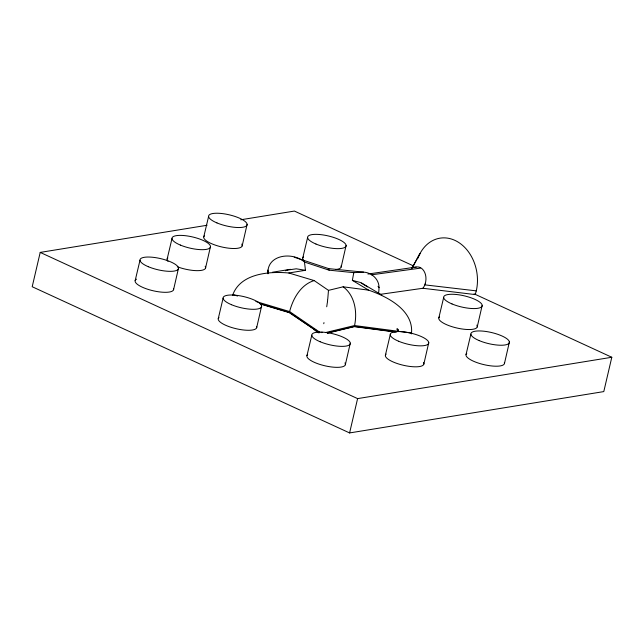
<?xml version="1.0" encoding="UTF-8"?>
<svg xmlns="http://www.w3.org/2000/svg" width="644" height="644" viewBox="0 0 644 644"><rect width="100%" height="100%" fill="white"/><g stroke="black" fill="none" stroke-linecap="round" stroke-linejoin="round"><path stroke-width="0.97" d="M363.562 272.13L353.789 272.654L329.052 270.166L328.762 268.637L363.562 272.13C371.668 272.541 379.131 279.246 379.018 287.618A13.202 10.248 -43.8 0 0 378.189 286.508L378.02 286.322M232.581 295.427C240.075 273.426 269.039 271.172 288.834 272.992L314.175 280.575L328.48 290.363L327.772 298.921M327.707 299.484L327.522 300.965M327.45 301.577L327.369 302.181M327.289 302.801L327.023 304.725M326.927 305.393L326.717 306.777M411.436 333.906C414.197 310.368 387.487 296.651 368.626 290.154L352.357 280.373L353.789 272.654M323.98 322.612L323.763 323.699M378.463 293.447L378.463 293.447A11.222 3.236 86.2 0 0 378.978 287.594M321.984 332.095L321.847 332.666M173.566 289.695L178.509 268.154M205.557 268.041L210.499 246.499M242.168 245.895L247.111 224.353M256.666 327.675L261.609 306.125M341.167 267.01L346.11 245.461M345.345 364.729L350.288 343.18M423.808 364.206L428.751 342.664M477.236 326.935L482.179 305.385M504.437 363.602L509.38 342.053M207.03 225.271L40.21 252.408L32.2 286.733L349.595 432.937L603.79 391.592L611.8 357.267L474.081 293.825M329.052 270.166L304.475 262.044C292.666 251.482 266.503 254.436 267.993 273.813M319.191 332.827C316.446 333.149 316.792 329.205 314.377 329.478L289.389 312.429C292.642 299.283 300.402 284.745 314.175 280.575M327.257 332.964L354.361 326.403C357.565 312.726 355.118 295.612 343.163 286.805L328.48 290.363M349.595 432.937L357.597 398.612L611.8 357.267M417.932 258.204A39.477 30.88 80.6 0 1 457.007 241.436A39.477 30.88 80.6 0 1 476.286 290.863L475.264 294.59L422.875 288.271L379.912 294.397M135.168 280.623L140.006 260.232M167.158 258.969L171.996 238.578M203.77 236.823L208.608 216.432M218.268 318.595L223.106 298.204M302.769 257.93L307.607 237.539M306.955 355.649L311.785 335.258M385.41 355.134L390.248 334.743M438.838 317.854L443.676 297.464M466.047 354.522L470.877 334.131M425.209 283.851L424.839 284.865A12.413 9.241 -83.2 0 1 422.883 288.295M328.15 269.546L328.746 268.645L294.236 257.214M285.429 270.762L286.958 270.214M287.272 270.11L296.248 268.806L305.457 270.287L304.475 262.044M325.526 332.57L354.562 325.542L411.637 333.045M327.571 333.117L354.305 326.645L395.327 332.03M240.784 219.781L294.405 211.063L413.883 266.093M288.834 272.992L305.457 270.287M272.501 272.219L290.444 269.313M416.145 267.051L367.949 274.046M371.451 274.835L421.12 268.033A12.614 9.322 -84.3 0 1 425.161 283.827M260.933 304.169L289.333 312.662L314.377 329.478M424.839 284.865L476.302 290.871M352.357 280.373L360.439 282.491L367.531 286.894M343.163 286.805L368.626 290.154M354.361 326.403L396.68 331.966M232.782 294.566L237.596 296.007M255.893 301.481L289.591 311.559L320.012 332.385M259.54 303.493L289.389 312.429M40.21 252.408L357.597 398.612M361.55 282.99L381.763 295.033M316.196 331.048L318.474 332.61M398.419 330.082A1.868 1.731 -46.9 0 0 397.042 328.939L397.912 331.233M267.848 270.029L268.194 272.943M267.59 271.132L267.864 273.442M398.274 330.139L398.258 330.42A2.922 2.713 -32.4 0 1 397.944 331.233M397.05 328.899A4.315 1.586 60.3 0 1 397.944 331.322M414.567 267.582A12.252 8.952 -83.8 0 1 420.653 267.727M316.124 331A7.599 2.206 13.1 0 1 313.966 329.575M476.85 325.131A19.731 5.732 13.1 0 1 457.401 328.126A19.731 5.732 13.1 0 1 439.546 316.824M423.414 362.403A19.731 5.732 13.1 0 1 403.965 365.406A19.731 5.732 13.1 0 1 386.118 354.103M344.959 362.926A19.731 5.732 13.1 0 1 325.51 365.929A19.731 5.732 13.1 0 1 307.655 354.619M341.087 265.827A19.731 5.732 13.1 0 1 335.46 269.53M304.226 260.981A19.731 5.732 13.1 0 1 303.477 256.9M504.357 362.419A19.731 5.732 13.1 0 1 483.684 364.584A19.731 5.732 13.1 0 1 466.747 353.492M173.486 288.52A19.731 5.732 13.1 0 1 151.815 290.444A19.731 5.732 13.1 0 1 136.528 279.158M256.586 326.492A19.731 5.732 13.1 0 1 235.905 328.657A19.731 5.732 13.1 0 1 218.976 317.564M241.782 244.092A19.731 5.732 13.1 0 1 222.333 247.095A19.731 5.732 13.1 0 1 204.478 235.785M205.17 266.238A19.731 5.732 13.1 0 1 197.99 270.657A19.731 5.732 13.1 0 1 177.301 266.761M168.012 261.392A19.731 5.732 13.1 0 1 167.867 257.938M420.033 253.446L411.878 268.339L420.033 253.446M452.032 303.952A19.731 5.732 13.1 0 0 482.131 305.964A19.731 5.732 13.1 0 0 454.632 294.356A19.731 5.732 13.1 0 0 452.032 303.952M398.596 341.231A19.731 5.732 13.1 0 0 428.695 343.244A19.731 5.732 13.1 0 0 401.196 331.636A19.731 5.732 13.1 0 0 398.596 341.231M320.14 341.747A19.731 5.732 13.1 0 0 350.239 343.759A19.731 5.732 13.1 0 0 322.741 332.159A19.731 5.732 13.1 0 0 320.14 341.747M315.954 244.028A19.731 5.732 13.1 0 0 346.053 246.04A19.731 5.732 13.1 0 0 318.555 234.44A19.731 5.732 13.1 0 0 315.954 244.028M479.233 340.62A19.731 5.732 13.1 0 0 509.332 342.632A19.731 5.732 13.1 0 0 481.833 331.032A19.731 5.732 13.1 0 0 479.233 340.62M148.353 266.721A19.731 5.732 13.1 0 0 178.452 268.733A19.731 5.732 13.1 0 0 150.954 257.125A19.731 5.732 13.1 0 0 148.353 266.721M231.454 304.692A19.731 5.732 13.1 0 0 261.553 306.705A19.731 5.732 13.1 0 0 234.054 295.097A19.731 5.732 13.1 0 0 231.454 304.692M216.964 222.921A19.731 5.732 13.1 0 0 247.054 224.925A19.731 5.732 13.1 0 0 219.564 213.325A19.731 5.732 13.1 0 0 216.964 222.921M180.352 245.066A19.731 5.732 13.1 0 0 210.443 247.071A19.731 5.732 13.1 0 0 182.952 235.471A19.731 5.732 13.1 0 0 180.352 245.066"/></g></svg>
